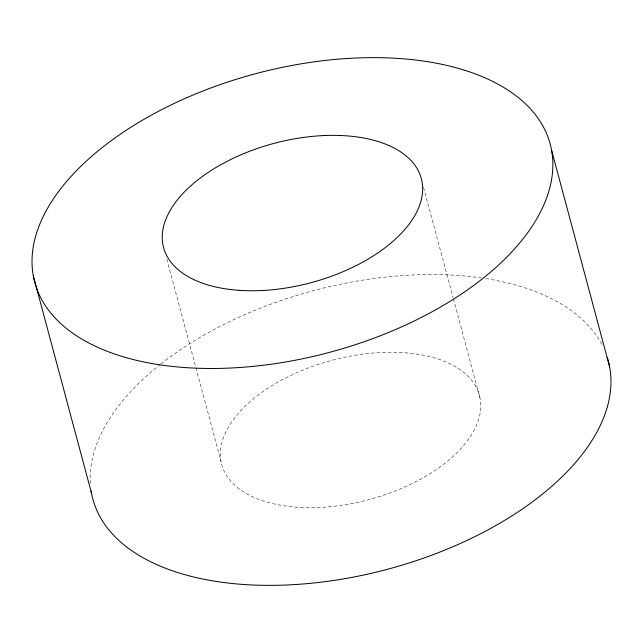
<?xml version="1.0" encoding="UTF-8"?>
<svg xmlns="http://www.w3.org/2000/svg" width="643" height="643" viewBox="0 0 643 643"><rect width="100%" height="100%" fill="white"/><g stroke="black" fill="none" stroke-linecap="round" stroke-linejoin="round"><path stroke-width="0.48" stroke-dasharray="3.21 2.41" d="M423.552 187.41L453.13 297.789M453.387 298.754L480.112 398.483A133.414 72.072 -15 0 1 297.05 507.206A133.414 72.072 -15 0 1 274.505 384.136A133.414 72.072 -15 0 1 480.112 398.483M166.778 259.041L220.999 461.401M90.293 483.432A266.821 144.145 -15 0 1 160.139 364.581M160.919 363.962A266.821 144.145 -15 0 1 481.044 277.872M485.77 278.588A266.821 144.145 -15 0 1 602.837 346.424"/><path stroke-width="0.96" d="M551.557 150.141A266.821 144.145 -15 0 1 185.433 367.595A266.821 144.145 -15 0 1 140.343 121.439A266.821 144.145 -15 0 1 551.557 150.141L609.668 367.024M33.332 275.976L91.443 492.86M607.265 357.387A266.821 144.145 -15 0 1 383.807 570.245A266.821 144.145 -15 0 1 91.129 491.003M238.939 290.323A133.414 72.072 -15 0 0 422.001 181.599A133.414 72.072 -15 0 0 216.394 167.252A133.414 72.072 -15 0 0 238.939 290.323"/></g></svg>
